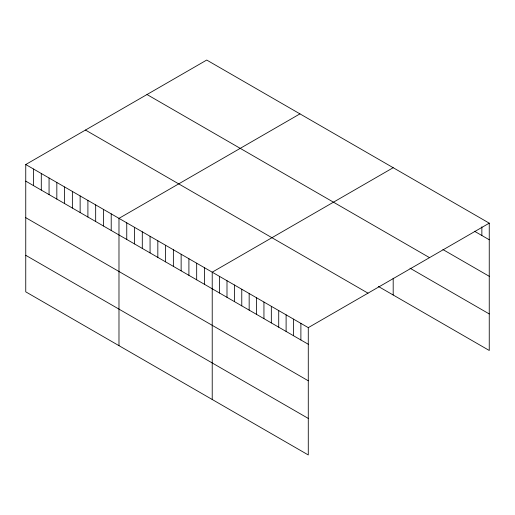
<?xml version="1.0" encoding="UTF-8"?>
<svg xmlns="http://www.w3.org/2000/svg" width="515" height="515" viewBox="0 0 515 515"><rect width="100%" height="100%" fill="white"/><g stroke="black" fill="none" stroke-linecap="round" stroke-linejoin="round"><path stroke-width="0.77" d="M25.75 164.53L308.279 327.643L308.279 454.951L25.75 291.838L25.75 164.53L206.721 60.049L489.25 223.162L489.25 350.47L378.3 286.411M299.955 113.873L118.984 218.36L118.984 345.668M393.19 167.703L212.219 272.184L212.219 399.492M308.279 327.643L489.25 223.162M474.469 231.235L489.25 239.765M442.9 249.537L489.25 276.298M147 94.528L429.529 257.642M409.985 268.173L489.25 313.938M85.471 130.05L368 293.164M25.75 181.138L308.279 344.252M25.75 217.671L308.279 380.785M25.75 255.305L308.279 418.425M481.86 226.806L481.86 235.503M393.19 278.203L393.19 295.011M300.889 323.381L300.889 339.984M293.499 319.113L293.499 335.722M286.108 314.845L286.108 331.454M278.718 310.584L278.718 327.186M271.328 306.316L271.328 322.924M263.944 302.048L263.944 318.656M256.554 297.786L256.554 314.388M249.163 293.518L249.163 310.12M241.773 289.25L241.773 305.859M234.383 284.982L234.383 301.59M226.993 280.72L226.993 297.322M219.609 276.452L219.609 293.061M204.449 267.703L204.449 284.306M196.679 263.216L196.679 279.819M188.908 258.73L188.908 275.338M181.138 254.243L181.138 270.851M173.368 249.756L173.368 266.364M165.598 245.275L165.598 261.877M157.828 240.788L157.828 257.391M150.065 236.301L150.065 252.91M142.294 231.814L142.294 248.423M134.524 227.327L134.524 243.936M126.754 222.847L126.754 239.449M111.214 213.873L111.214 230.482M103.444 209.386L103.444 225.995M95.674 204.899L95.674 221.508M87.904 200.419L87.904 217.021M80.134 195.932L80.134 212.534M72.364 191.445L72.364 208.054M64.6 186.958L64.6 203.567M56.83 182.471L56.83 199.08M49.06 177.99L49.06 194.593M41.29 173.504L41.29 190.106M33.52 169.017L33.52 185.625"/></g></svg>
